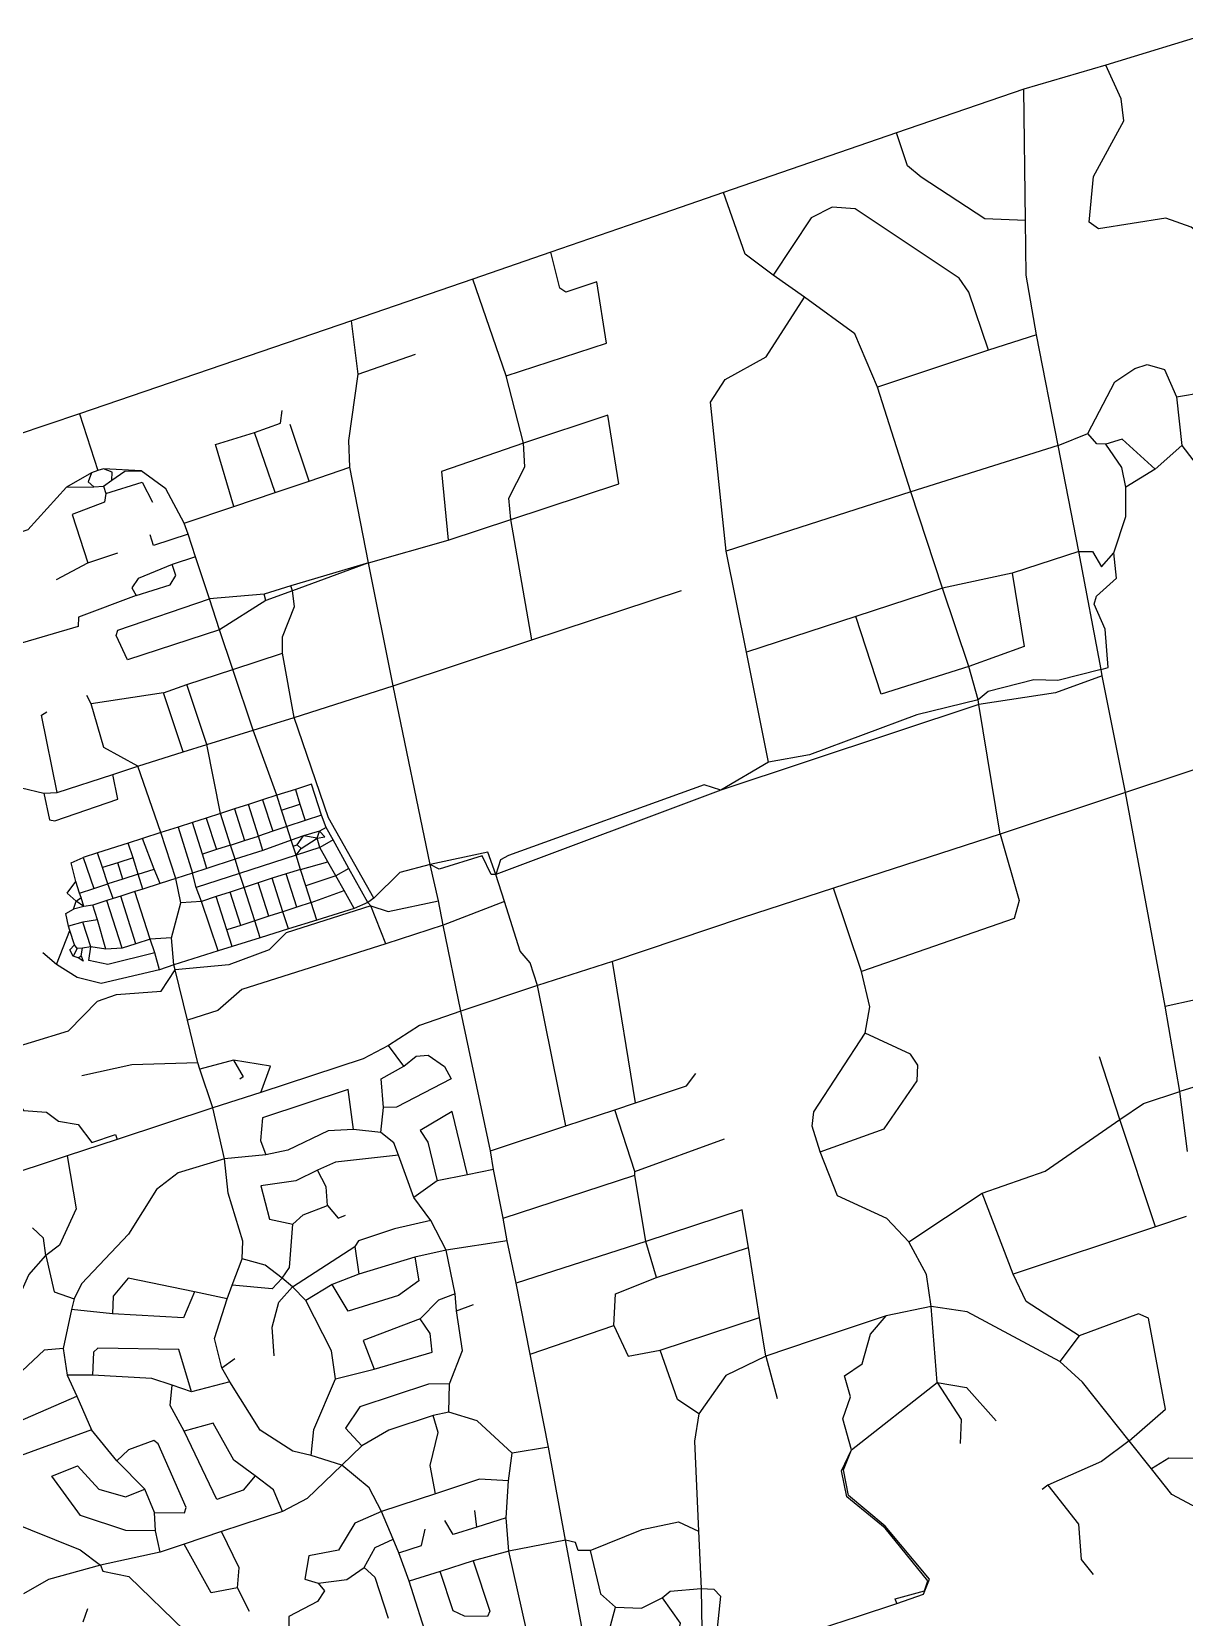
# Model space of a CAD drawing. Header units: metres. Extents: x 609554 to 651406, y 4826501 to 4857446.
# Drawn here: x 620217 to 623561, y 4844950 to 4849549 of the extents above; entities that cross this region are included whole.
import ezdxf

# ---------------------------------------------------------------- set-up
doc = ezdxf.new("R2010")
doc.units = ezdxf.units.M

msp = doc.modelspace()

# ---------------------------------------------------------------- linework, layer by layer
at = {"layer": 'ROADS'}
for points in [[(623649.1, 4849549.4), (623333.1, 4849452.8)], [(623333.1, 4849452.8), (623095.2, 4849382.9)], [(624052.3, 4848608.9), (624035, 4848654.4), (624010.6, 4848671.8), (623767.4, 4848740.3), (623717.4, 4848874.1), (623580.8, 4848982.2), (623506.6, 4849008.9), (623311.3, 4848977.8), (623284.4, 4848997.1), (623296.9, 4849129.1), (623384.7, 4849290.9), (623377.3, 4849354.7), (623333.1, 4849452.8)], [(623095.2, 4849382.9), (622725.6, 4849255.7)], [(623099.5, 4849002.2), (623095.2, 4849382.9)], [(622725.6, 4849255.7), (622223.8, 4849082.6)], [(623099.5, 4849002.2), (622981.5, 4849007.1), (622797.5, 4849127.5), (622757.5, 4849160.4), (622725.6, 4849255.7)], [(622223.8, 4849082.6), (621947.8, 4848987)], [(622367.5, 4848842.9), (622286.6, 4848904.6), (622223.8, 4849082.6)], [(622992.7, 4848625.7), (622935.8, 4848793.8), (622907.4, 4848834.9), (622606.1, 4849035.5), (622539.5, 4849040.2), (622478.1, 4849009.8), (622367.5, 4848842.9)], [(621947.8, 4848987), (621723.1, 4848910.2)], [(623132.2, 4848669.9), (623101.5, 4848843), (623099.5, 4849002.2)], [(621723.1, 4848910.2), (621496.5, 4848831.9)], [(621593.2, 4848551.6), (621884.1, 4848646.2), (621856.3, 4848824.1), (621766.1, 4848794.4), (621749.4, 4848805.3), (621723.1, 4848910.2)], [(621496.5, 4848831.9), (621144.8, 4848711)], [(621593.2, 4848551.6), (621496.5, 4848831.9)], [(622458.4, 4848779.2), (622367.5, 4848842.9)], [(622231.8, 4848042.8), (622186.3, 4848474.8), (622228.9, 4848540.3), (622347.4, 4848606.5), (622458.4, 4848779.2)], [(622670.5, 4848518.8), (622604.9, 4848673.4), (622458.4, 4848779.2)], [(621144.8, 4848711), (620356.2, 4848441)], [(621164.1, 4848556.4), (621144.8, 4848711)], [(623132.2, 4848669.9), (622992.7, 4848625.7)], [(623194.4, 4848348.8), (623132.2, 4848669.9)], [(621164.1, 4848556.4), (621330.3, 4848614.1)], [(622992.7, 4848625.7), (622670.5, 4848518.8)], [(621140.4, 4848286.1), (621136.9, 4848363.4), (621164.1, 4848556.4)], [(621643.5, 4848355.9), (621593.2, 4848551.6)], [(623280.3, 4848383.8), (623358.7, 4848534.3), (623416.7, 4848572.5), (623452.5, 4848583.7), (623502.8, 4848569.9), (623538, 4848490.6)], [(622767.7, 4848214.7), (622670.5, 4848518.8)], [(623538, 4848490.6), (623618, 4848504.3), (623652.7, 4848534.1), (623689.7, 4848540.6)], [(620863.8, 4848387), (620938.8, 4848413.6), (620944.1, 4848450.5)], [(623538, 4848490.6), (623553.7, 4848349)], [(620356.2, 4848441), (619987.8, 4848317.5)], [(620356.2, 4848441), (620408.6, 4848276.9)], [(621022.2, 4848246), (620966.6, 4848409.7)], [(621607.1, 4848134.2), (621920, 4848238), (621888.4, 4848437), (621643.5, 4848355.9)], [(620803.5, 4848171.9), (620750.5, 4848352.4), (620863.8, 4848387)], [(620923.8, 4848212.7), (620863.8, 4848387)], [(623194.4, 4848348.8), (623280.3, 4848383.8)], [(623333.2, 4848353.5), (623307.1, 4848354.2), (623280.3, 4848383.8)], [(623475.6, 4848280.6), (623380.7, 4848367.5), (623333.2, 4848353.5)], [(621643.5, 4848355.9), (621405.4, 4848273.5), (621425.4, 4848074.6)], [(621607.1, 4848134.2), (621601.2, 4848196.7), (621647.6, 4848287), (621643.5, 4848355.9)], [(623194.4, 4848348.8), (622767.7, 4848214.7)], [(623254.3, 4848042.2), (623194.4, 4848348.8)], [(623391.2, 4848228.5), (623379.4, 4848285.4), (623333.2, 4848353.5)], [(623553.7, 4848349), (623475.6, 4848280.6)], [(623553.7, 4848349), (623627.1, 4848253.2), (623668.9, 4848226.1)], [(620390.1, 4848270), (620317.8, 4848228)], [(620390.1, 4848270), (620380.9, 4848244.3), (620396.9, 4848229.8)], [(620408.6, 4848276.9), (620390.1, 4848270)], [(620425.7, 4848281.6), (620408.6, 4848276.9)], [(620534.2, 4848275.3), (620425.7, 4848281.6)], [(620449.9, 4848248.8), (620450.1, 4848271.7), (620425.7, 4848281.6)], [(620449.9, 4848248.8), (620487.7, 4848274.4), (620534.2, 4848275.3)], [(620659.5, 4848123.9), (620606.3, 4848223.4), (620534.2, 4848275.3)], [(621022.2, 4848246), (621140.4, 4848286.1)], [(621193.8, 4848008.7), (621140.4, 4848286.1)], [(623475.6, 4848280.6), (623391.2, 4848228.5)], [(620317.8, 4848228), (620206.3, 4848104.6), (619993.5, 4848033.2)], [(620317.8, 4848228), (620396.9, 4848229.8)], [(620396.9, 4848229.8), (620425, 4848231.6)], [(620425, 4848231.6), (620449.9, 4848248.8)], [(620425, 4848231.6), (620432.6, 4848209.7)], [(620432.6, 4848209.7), (620537.2, 4848243.2), (620567.2, 4848184.8)], [(620923.8, 4848212.7), (621022.2, 4848246)], [(623356.2, 4848038.3), (623390.6, 4848143.1), (623391.2, 4848228.5)], [(620432.6, 4848209.7), (620427.8, 4848184.6), (620334.1, 4848148.6), (620379.7, 4848009.2)], [(620803.5, 4848171.9), (620923.8, 4848212.7)], [(622767.7, 4848214.7), (622231.8, 4848042.8)], [(622858.7, 4847935.4), (622767.7, 4848214.7)], [(620659.5, 4848123.9), (620803.5, 4848171.9)], [(621425.4, 4848074.6), (621607.1, 4848134.2)], [(621668, 4847785.7), (621607.1, 4848134.2)], [(620670.9, 4848091.7), (620570.4, 4848059.4), (620560.7, 4848089.8)], [(620670.9, 4848091.7), (620659.5, 4848123.9)], [(620692.6, 4848026.2), (620670.9, 4848091.7)], [(620379.7, 4848009.2), (620466.6, 4848038.2)], [(621193.8, 4848008.7), (621425.4, 4848074.6)], [(622290.4, 4847749.8), (622231.8, 4848042.8)], [(623254.3, 4848042.2), (623061.7, 4847978.9)], [(623319.2, 4847699.3), (623254.3, 4848042.2)], [(623254.3, 4848042.2), (623294, 4848041.5), (623320.8, 4847997), (623356.2, 4848038.3)], [(623319.2, 4847699.3), (623339.3, 4847705.7), (623331.2, 4847816), (623299.1, 4847888.9), (623305.4, 4847912.4), (623364.1, 4847964.5), (623356.2, 4848038.3)], [(620289.1, 4847960.9), (620379.7, 4848009.2)], [(620624.3, 4848004.3), (620525.7, 4847963.4), (620507.6, 4847936.5), (620519.8, 4847914.3)], [(620519.8, 4847914.3), (620618.7, 4847945.5), (620635.2, 4847972.5), (620624.3, 4848004.3)], [(620692.6, 4848026.2), (620624.3, 4848004.3)], [(620732.8, 4847904.5), (620692.6, 4848026.2)], [(621193.8, 4848008.7), (620968.7, 4847942.6)], [(621193.8, 4848008.7), (620973.4, 4847927.9)], [(621265.4, 4847652), (621193.8, 4848008.7)], [(623061.7, 4847978.9), (622858.7, 4847935.4)], [(623061.7, 4847978.9), (623095.8, 4847766.3), (622935.6, 4847708)], [(620519.8, 4847914.3), (620352.8, 4847851.5), (620352, 4847823.8), (619978.2, 4847715.2)], [(620762.3, 4847815), (620494.8, 4847727.7), (620461.7, 4847798), (620467.1, 4847813.5), (620732.8, 4847904.5)], [(620891.4, 4847918.1), (620732.8, 4847904.5)], [(620762.3, 4847815), (620732.8, 4847904.5)], [(620896.7, 4847900), (620762.3, 4847815)], [(620968.7, 4847942.6), (620891.4, 4847918.1)], [(620896.7, 4847900), (620891.4, 4847918.1)], [(620973.4, 4847927.9), (620896.7, 4847900)], [(620944.4, 4847747), (620944.5, 4847794.5), (620979.6, 4847882.2), (620973.4, 4847927.9)], [(620973.4, 4847927.9), (620968.7, 4847942.6)], [(621668, 4847785.7), (622102.2, 4847928.6)], [(622858.7, 4847935.4), (622608.2, 4847853.3)], [(622935.6, 4847708), (622858.7, 4847935.4)], [(622608.2, 4847853.3), (622290.4, 4847749.8)], [(622935.6, 4847708), (622681.5, 4847627.9), (622608.2, 4847853.3)], [(620801, 4847699.7), (620762.3, 4847815)], [(621265.4, 4847652), (621668, 4847785.7)], [(620801, 4847699.7), (620944.4, 4847747)], [(620978.8, 4847560.5), (620944.4, 4847747)], [(622354.5, 4847430.6), (622290.4, 4847749.8)], [(620667, 4847656), (620801, 4847699.7)], [(620860, 4847523.7), (620801, 4847699.7)], [(622962.6, 4847611.6), (622935.6, 4847708)], [(623319.2, 4847699.3), (623193.9, 4847667.4), (623123.7, 4847669.8), (622991.4, 4847636.1), (622962.6, 4847611.6)], [(623322.7, 4847681.4), (623186.6, 4847632), (622964.4, 4847598.4)], [(623322.7, 4847681.4), (623319.2, 4847699.3)], [(623389.5, 4847342.3), (623322.7, 4847681.4)], [(620389.3, 4847599.8), (620376.8, 4847624)], [(620599.1, 4847631.9), (620389.3, 4847599.8)], [(620599.1, 4847631.9), (620667, 4847656)], [(620656.6, 4847461), (620599.1, 4847631.9)], [(620725.6, 4847481.8), (620667, 4847656)], [(620978.8, 4847560.5), (621265.4, 4847652)], [(621373.1, 4847134.3), (621265.4, 4847652)], [(620290.7, 4847343), (620245.7, 4847566.6), (620261.4, 4847576.7)], [(620524.7, 4847418.7), (620426, 4847473.6), (620389.3, 4847599.8)], [(622964.4, 4847598.4), (622215.7, 4847349.8)], [(622962.6, 4847611.6), (622784.2, 4847568), (622473.6, 4847452), (622354.5, 4847430.6)], [(622964.4, 4847598.4), (622962.6, 4847611.6)], [(623026.8, 4847222.3), (622964.4, 4847598.4)], [(620860, 4847523.7), (620978.8, 4847560.5)], [(621209.9, 4847036.7), (621078.4, 4847269.2), (620978.8, 4847560.5)], [(620725.6, 4847481.8), (620860, 4847523.7)], [(620928.5, 4847334.6), (620860, 4847523.7)], [(623874.6, 4847503.5), (623389.5, 4847342.3)], [(620524.7, 4847418.7), (620656.6, 4847461)], [(620656.6, 4847461), (620725.6, 4847481.8)], [(620764.5, 4847281.8), (620725.6, 4847481.8)], [(620131.8, 4847395.6), (620187.3, 4847356.6), (620252.5, 4847340.6)], [(620252.5, 4847340.6), (620269.2, 4847263.8), (620283.9, 4847260.6), (620467.2, 4847323.3), (620452.2, 4847394.9)], [(620290.7, 4847343), (620452.2, 4847394.9)], [(620452.2, 4847394.9), (620524.7, 4847418.7)], [(620591.9, 4847226.3), (620524.7, 4847418.7)], [(622354.5, 4847430.6), (622215.7, 4847349.8)], [(620981.9, 4847351.8), (620928.5, 4847334.6)], [(621058.1, 4847276.7), (621028.8, 4847366.9), (620981.9, 4847351.8)], [(620981.9, 4847351.8), (620995.3, 4847308.8)], [(622215.7, 4847349.8), (622167.4, 4847365.2), (621600, 4847159.7), (621577.4, 4847147.6), (621563.9, 4847105.2)], [(622215.7, 4847349.8), (621563.9, 4847105.2)], [(620252.5, 4847340.6), (620290.7, 4847343)], [(620846, 4847308), (620805.4, 4847295)], [(620886.2, 4847321), (620846, 4847308)], [(620874.6, 4847216.4), (620846, 4847308)], [(620928.5, 4847334.6), (620886.2, 4847321)], [(620886.2, 4847321), (620916.1, 4847230.2)], [(620942.2, 4847291.5), (620928.5, 4847334.6)], [(620942.2, 4847291.5), (620995.3, 4847308.8)], [(620995.3, 4847308.8), (621010.3, 4847261.1)], [(623389.5, 4847342.3), (623026.8, 4847222.3)], [(623504.6, 4846723), (623389.5, 4847342.3)], [(620683.5, 4847255.7), (620641.5, 4847242.2)], [(620723.3, 4847268.5), (620683.5, 4847255.7)], [(620712.2, 4847164.1), (620683.5, 4847255.7)], [(620764.5, 4847281.8), (620723.3, 4847268.5)], [(620723.3, 4847268.5), (620753.3, 4847177.3)], [(620805.4, 4847295), (620764.5, 4847281.8)], [(620794.1, 4847190.4), (620764.5, 4847281.8)], [(620805.4, 4847295), (620834.5, 4847203.5)], [(620957.3, 4847243.9), (620942.2, 4847291.5)], [(621010.3, 4847261.1), (620957.3, 4847243.9)], [(621058.1, 4847276.7), (621010.3, 4847261.1)], [(621071.7, 4847241.3), (621058.1, 4847276.7)], [(620538.7, 4847209.4), (620497.2, 4847196.1)], [(620591.9, 4847226.3), (620538.7, 4847209.4)], [(620572, 4847120.7), (620538.7, 4847209.4)], [(620641.5, 4847242.2), (620591.9, 4847226.3)], [(620634.9, 4847093.6), (620591.9, 4847226.3)], [(620641.5, 4847242.2), (620683.6, 4847109.2)], [(620834.5, 4847203.5), (620874.6, 4847216.4)], [(620916.1, 4847230.2), (620874.6, 4847216.4)], [(620887.2, 4847174.7), (620874.6, 4847216.4)], [(620957.3, 4847243.9), (620916.1, 4847230.2)], [(620969.5, 4847204.7), (620957.3, 4847243.9)], [(621005.5, 4847216.8), (620969.5, 4847204.7)], [(620986.7, 4847190.8), (621005.5, 4847216.8)], [(620998.3, 4847180.1), (621045, 4847210.5)], [(621051.6, 4847230.2), (621005.5, 4847216.8)], [(621045, 4847210.5), (621005.5, 4847216.8)], [(621045, 4847210.5), (621051.6, 4847230.2)], [(621045, 4847210.5), (621067.3, 4847213.7), (621051.6, 4847230.2)], [(621052.6, 4847183), (621045, 4847210.5)], [(621071.7, 4847241.3), (621051.6, 4847230.2)], [(621091.6, 4847205), (621071.7, 4847241.3)], [(623026.8, 4847222.3), (622542.6, 4847065.1)], [(623026.8, 4847222.3), (623081.1, 4847029.3), (623066.9, 4846977.5), (622623.8, 4846823.7)], [(620407.6, 4847167.7), (620366.5, 4847154.6)], [(620497.2, 4847196.1), (620407.6, 4847167.7)], [(620422.1, 4847125.2), (620407.6, 4847167.7)], [(620511, 4847153.1), (620497.2, 4847196.1)], [(620753.3, 4847177.3), (620712.2, 4847164.1)], [(620725.2, 4847122.6), (620712.2, 4847164.1)], [(620794.1, 4847190.4), (620753.3, 4847177.3)], [(620794.1, 4847190.4), (620834.5, 4847203.5)], [(620807, 4847148.9), (620794.1, 4847190.4)], [(620887.2, 4847174.7), (620807, 4847148.9)], [(620969.5, 4847204.7), (620887.2, 4847174.7)], [(620975.1, 4847187.4), (620969.5, 4847204.7)], [(620975.1, 4847187.4), (620986.7, 4847190.8)], [(620984, 4847160.5), (620975.1, 4847187.4)], [(621052.6, 4847183), (620984, 4847160.5)], [(620984, 4847160.5), (620998.3, 4847180.1)], [(620986.7, 4847190.8), (620998.3, 4847180.1)], [(621091.6, 4847205), (621052.6, 4847183)], [(621076.2, 4847141.5), (621052.6, 4847183)], [(621137.4, 4847122.1), (621091.6, 4847205)], [(621563.9, 4847105.2), (621539.8, 4847169.4), (621373.1, 4847134.3)], [(620345.5, 4847084.6), (620331.7, 4847139), (620366.5, 4847154.6)], [(620366.5, 4847154.6), (620396.9, 4847064.2)], [(620466.5, 4847139.1), (620422.1, 4847125.2)], [(620438.4, 4847077.5), (620422.1, 4847125.2)], [(620511, 4847153.1), (620466.5, 4847139.1)], [(620481.8, 4847091.4), (620466.5, 4847139.1)], [(620526.2, 4847105.7), (620511, 4847153.1)], [(620526.2, 4847105.7), (620572, 4847120.7)], [(620589.4, 4847078.9), (620572, 4847120.7)], [(620725.2, 4847122.6), (620683.6, 4847109.2)], [(620807, 4847148.9), (620725.2, 4847122.6)], [(620820.3, 4847107.9), (620807, 4847148.9)], [(620984, 4847160.5), (620820.3, 4847107.9)], [(620996.9, 4847119.6), (620955.7, 4847106.6)], [(620996.9, 4847119.6), (620984, 4847160.5)], [(620996.9, 4847119.6), (621076.2, 4847141.5)], [(621012.3, 4847071.9), (620996.9, 4847119.6)], [(621099.4, 4847100.7), (621076.2, 4847141.5)], [(621137.4, 4847122.1), (621099.4, 4847100.7)], [(621191.8, 4847023.8), (621137.4, 4847122.1)], [(621373.1, 4847134.3), (621285.3, 4847111), (621209.9, 4847036.7)], [(621563.9, 4847105.2), (621550.1, 4847104.5), (621523.5, 4847159.3), (621399.4, 4847119.9), (621373.1, 4847134.3)], [(621397.1, 4847028.1), (621373.1, 4847134.3)], [(620346, 4847027.3), (620320, 4847050.7), (620345.5, 4847084.6)], [(620356.1, 4847050.7), (620345.5, 4847084.6)], [(620396.9, 4847064.2), (620438.4, 4847077.5)], [(620481.8, 4847091.4), (620438.4, 4847077.5)], [(620453, 4847034.8), (620438.4, 4847077.5)], [(620526.2, 4847105.7), (620481.8, 4847091.4)], [(620539.4, 4847062.7), (620526.2, 4847105.7)], [(620589.4, 4847078.9), (620539.4, 4847062.7)], [(620634.9, 4847093.6), (620589.4, 4847078.9)], [(620683.6, 4847109.2), (620634.9, 4847093.6)], [(620649.3, 4847022.7), (620634.9, 4847093.6)], [(620694.2, 4847067.1), (620683.6, 4847109.2)], [(620820.3, 4847107.9), (620694.2, 4847067.1)], [(620833.4, 4847067.1), (620820.3, 4847107.9)], [(620873.9, 4847080.4), (620833.4, 4847067.1)], [(620915.1, 4847093.8), (620873.9, 4847080.4)], [(620905.1, 4846983.8), (620873.9, 4847080.4)], [(620955.7, 4847106.6), (620915.1, 4847093.8)], [(620946, 4846997), (620915.1, 4847093.8)], [(620986.5, 4847010.2), (620955.7, 4847106.6)], [(621099.4, 4847100.7), (621012.3, 4847071.9)], [(621027.7, 4847023.6), (621012.3, 4847071.9)], [(621123.3, 4847058.5), (621099.4, 4847100.7)], [(621589, 4847026.1), (621563.9, 4847105.2)], [(620338.2, 4847004.6), (620346, 4847027.3)], [(620346, 4847027.3), (620360.4, 4847038)], [(620368.8, 4847011.6), (620346, 4847027.3)], [(620356.1, 4847050.7), (620396.9, 4847064.2)], [(620360.4, 4847038), (620356.1, 4847050.7)], [(620368.8, 4847011.6), (620360.4, 4847038)], [(620435, 4847029), (620394.2, 4847015.9)], [(620453, 4847034.8), (620435, 4847029)], [(620479.6, 4846891.1), (620435, 4847029)], [(620475.8, 4847042.2), (620453, 4847034.8)], [(620516.5, 4847055.3), (620475.8, 4847042.2)], [(620519.6, 4846904), (620475.8, 4847042.2)], [(620539.4, 4847062.7), (620516.5, 4847055.3)], [(620560.9, 4846917.4), (620516.5, 4847055.3)], [(620709.5, 4847026.8), (620649.3, 4847022.7)], [(620709.5, 4847026.8), (620694.2, 4847067.1)], [(620752.4, 4847040.7), (620709.5, 4847026.8)], [(620758, 4846883.4), (620709.5, 4847026.8)], [(620792.7, 4847053.9), (620752.4, 4847040.7)], [(620782.9, 4846944.3), (620752.4, 4847040.7)], [(620833.4, 4847067.1), (620792.7, 4847053.9)], [(620823.8, 4846957.4), (620792.7, 4847053.9)], [(620864.4, 4846970.5), (620833.4, 4847067.1)], [(621027.7, 4847023.6), (621123.3, 4847058.5)], [(621152.7, 4847006.7), (621123.3, 4847058.5)], [(621209.9, 4847036.7), (621191.8, 4847023.8)], [(621200.7, 4847013.9), (621250.7, 4846997.9), (621397.1, 4847028.1)], [(621410.6, 4846957.7), (621397.1, 4847028.1)], [(621589, 4847026.1), (621410.6, 4846957.7)], [(621684.1, 4846782.8), (621662.9, 4846848.3), (621633.6, 4846882.2), (621589, 4847026.1)], [(622542.6, 4847065.1), (622278.1, 4846978.8)], [(622623.8, 4846823.7), (622542.6, 4847065.1)], [(620323.7, 4846954.7), (620316.2, 4846991.9), (620338.2, 4847004.6)], [(620368.8, 4847011.6), (620338.2, 4847004.6)], [(620394.2, 4847015.9), (620368.8, 4847011.6)], [(620407.7, 4846973.6), (620394.2, 4847015.9)], [(620622.6, 4846921), (620649.3, 4847022.7)], [(621200.7, 4847013.9), (620955.5, 4846935.4), (620905.9, 4846886.6), (620788.9, 4846842.8), (620633.2, 4846828.1)], [(620905.1, 4846983.8), (620864.4, 4846970.5)], [(620946, 4846997), (620905.1, 4846983.8)], [(620986.5, 4847010.2), (620946, 4846997)], [(620961.9, 4846947.1), (620946, 4846997)], [(621027.7, 4847023.6), (620986.5, 4847010.2)], [(621044, 4846972.7), (621027.7, 4847023.6)], [(621152.7, 4847006.7), (621044, 4846972.7)], [(621191.8, 4847023.8), (621152.7, 4847006.7)], [(621200.7, 4847013.9), (621191.8, 4847023.8)], [(621244.1, 4846903.5), (621200.7, 4847013.9)], [(622278.1, 4846978.8), (621901.6, 4846852.9)], [(620289.3, 4846843.5), (620327.7, 4846942.6)], [(620365.1, 4846966.2), (620323.7, 4846954.7)], [(620327.7, 4846942.6), (620323.7, 4846954.7)], [(620341.6, 4846901.1), (620327.7, 4846942.6)], [(620407.7, 4846973.6), (620365.1, 4846966.2)], [(620388.8, 4846895.2), (620365.1, 4846966.2)], [(620431.7, 4846888.1), (620407.7, 4846973.6)], [(620823.8, 4846957.4), (620782.9, 4846944.3)], [(620798.2, 4846896), (620782.9, 4846944.3)], [(620864.4, 4846970.5), (620823.8, 4846957.4)], [(620880.1, 4846921.6), (620864.4, 4846970.5)], [(620961.9, 4846947.1), (620880.1, 4846921.6)], [(621044, 4846972.7), (620961.9, 4846947.1)], [(621410.6, 4846957.7), (621244.1, 4846903.5)], [(621462, 4846708.6), (621410.6, 4846957.7)], [(620337.6, 4846868), (620328, 4846886.8), (620341.6, 4846901.1)], [(620349, 4846890.2), (620337.6, 4846868)], [(620349, 4846890.2), (620341.6, 4846901.1)], [(620364.8, 4846890.8), (620349, 4846890.2)], [(620360.4, 4846869.2), (620364.8, 4846890.8)], [(620388.8, 4846895.2), (620364.8, 4846890.8)], [(620574.1, 4846877.2), (620438.2, 4846844.1), (620382.5, 4846855), (620388.8, 4846895.2)], [(620431.7, 4846888.1), (620388.8, 4846895.2)], [(620479.6, 4846891.1), (620431.7, 4846888.1)], [(620519.6, 4846904), (620479.6, 4846891.1)], [(620560.9, 4846917.4), (620519.6, 4846904)], [(620622.6, 4846921), (620560.9, 4846917.4)], [(620574.1, 4846877.2), (620560.9, 4846917.4)], [(620629, 4846843.1), (620622.6, 4846921)], [(621244.1, 4846903.5), (620826.3, 4846771), (620757.3, 4846710), (620669.3, 4846682.4)], [(620798.2, 4846896), (620758, 4846883.4)], [(620880.1, 4846921.6), (620798.2, 4846896)], [(620289.3, 4846843.5), (620249.4, 4846877.4)], [(620587.7, 4846828.6), (620418.7, 4846788.9), (620348.9, 4846806.1), (620289.3, 4846843.5)], [(620351.8, 4846863.3), (620337.6, 4846868)], [(620360.4, 4846869.2), (620366.5, 4846853.2), (620351.8, 4846863.3)], [(620351.8, 4846863.3), (620360.4, 4846869.2)], [(620587.7, 4846828.6), (620574.1, 4846877.2)], [(620629, 4846843.1), (620587.7, 4846828.6)], [(620758, 4846883.4), (620629, 4846843.1)], [(620633.2, 4846828.1), (620629, 4846843.1)], [(621901.6, 4846852.9), (621684.1, 4846782.8)], [(621968.8, 4846442.3), (621901.6, 4846852.9)], [(620089.7, 4846512.9), (620108.7, 4846585.4), (620324.1, 4846651.5), (620408.2, 4846737.3), (620463.5, 4846756.4), (620592.9, 4846766), (620633.2, 4846828.1)], [(620669.3, 4846682.4), (620633.2, 4846828.1)], [(622634.7, 4846644.3), (622648.1, 4846721), (622623.8, 4846823.7)], [(621684.1, 4846782.8), (621462, 4846708.6)], [(621766.5, 4846375.5), (621684.1, 4846782.8)], [(621462, 4846708.6), (621342.3, 4846666.8), (621252, 4846608.6)], [(621547.5, 4846303), (621462, 4846708.6)], [(623504.6, 4846723), (623593.5, 4846742)], [(623547.9, 4846475.6), (623504.6, 4846723)], [(620699.1, 4846558.6), (620669.3, 4846682.4)], [(622504.7, 4846300), (622481, 4846374.7), (622486, 4846416.3), (622634.7, 4846644.3)], [(622504.7, 4846300), (622690.2, 4846366.9), (622785.8, 4846506), (622787.3, 4846552.3), (622766.5, 4846583.6), (622634.7, 4846644.3)], [(620802, 4846566.6), (620705.1, 4846540.6)], [(620802, 4846566.6), (620830.5, 4846518.3), (620820.7, 4846511.3)], [(620882, 4846473), (620909.8, 4846548.6), (620802, 4846566.6)], [(621252, 4846608.6), (621179, 4846570.3), (620882, 4846473)], [(621296.1, 4846549), (621332.8, 4846577.6), (621367.6, 4846580.4), (621414.9, 4846548.3), (621434.2, 4846511.8), (621275, 4846430.2), (621237.4, 4846428.8)], [(621296.1, 4846549), (621252, 4846608.6)], [(623373.6, 4846394.5), (623314.3, 4846575.7)], [(620699.1, 4846558.6), (620507.1, 4846552.7), (620363, 4846521.3)], [(620705.1, 4846540.6), (620699.1, 4846558.6)], [(620743, 4846428.5), (620705.1, 4846540.6)], [(621237.4, 4846428.8), (621230.4, 4846512.6), (621296.1, 4846549)], [(621968.8, 4846442.3), (622116.3, 4846491.5), (622143.8, 4846527.4)], [(620089.7, 4846512.9), (620145.6, 4846493.8), (620193.3, 4846420.1), (620259.8, 4846415.5), (620294.4, 4846389.2), (620351.5, 4846380.1), (620391.3, 4846328), (620459.8, 4846350.8), (620464.8, 4846336.5)], [(620882, 4846473), (620743, 4846428.5)], [(621150.3, 4846365.5), (621134.9, 4846481.1), (620886.4, 4846399.1), (620880.7, 4846333.1), (620896.2, 4846291.6)], [(623373.6, 4846394.5), (623442.2, 4846440.3), (623547.9, 4846475.6)], [(623663.6, 4846511.4), (623547.9, 4846475.6)], [(623569.6, 4846301), (623547.9, 4846475.6)], [(620743, 4846428.5), (620464.8, 4846336.5)], [(620776.5, 4846280.4), (620743, 4846428.5)], [(621229.7, 4846356.1), (621237.4, 4846428.8)], [(621908.8, 4846421.8), (621968.8, 4846442.3)], [(621481, 4846233.9), (621436.6, 4846417.6), (621343.7, 4846361.9), (621366.4, 4846328.1), (621393.5, 4846216.8)], [(621766.5, 4846375.5), (621908.8, 4846421.8)], [(621966.2, 4846243.3), (621908.8, 4846421.8)], [(622973.9, 4846180.7), (623157.3, 4846244), (623373.6, 4846394.5)], [(623476.6, 4846083.1), (623373.6, 4846394.5)], [(620464.8, 4846336.5), (620320.1, 4846288.7)], [(621150.3, 4846365.5), (621077.3, 4846360.9), (620960.4, 4846305.3), (620896.2, 4846291.6)], [(621229.7, 4846356.1), (621150.3, 4846365.5)], [(621281.1, 4846291), (621268, 4846326.9), (621229.7, 4846356.1)], [(621547.5, 4846303), (621766.5, 4846375.5)], [(621966.2, 4846243.3), (622227.2, 4846337.9)], [(620896.2, 4846291.6), (620776.5, 4846280.4)], [(621281.1, 4846291), (621097.9, 4846270.8), (621046.4, 4846247.4)], [(621325.7, 4846167.8), (621281.1, 4846291)], [(621556.6, 4846249.4), (621547.5, 4846303)], [(622761.7, 4846039.1), (622697.7, 4846107.1), (622555, 4846173), (622504.7, 4846300)], [(620320.1, 4846288.7), (620111.8, 4846220)], [(620320.1, 4846288.7), (620346.1, 4846135.2), (620297.7, 4846029.9), (620258.1, 4846000.2)], [(620776.5, 4846280.4), (620641.6, 4846239.2), (620578.8, 4846191.1), (620497.9, 4846061.6), (620361.9, 4845917.6), (620340.6, 4845874)], [(620827.4, 4845990.1), (620829.6, 4846041.1), (620787, 4846180.9), (620776.5, 4846280.4)], [(621046.4, 4846247.4), (620983.7, 4846216.5), (620881.8, 4846201.9), (620907, 4846104.7), (620974.6, 4846090.7)], [(621075.4, 4846144.7), (621071.7, 4846198.6), (621046.4, 4846247.4)], [(621556.6, 4846249.4), (621481, 4846233.9)], [(621584.9, 4846108.2), (621556.6, 4846249.4)], [(621966.6, 4846232.7), (621966.2, 4846243.3)], [(621393.5, 4846216.8), (621325.7, 4846167.8)], [(621481, 4846233.9), (621393.5, 4846216.8)], [(621584.9, 4846108.2), (621966.6, 4846232.7)], [(621998.5, 4846040.1), (621966.6, 4846232.7)], [(621375.2, 4846100.9), (621325.7, 4846167.8)], [(622761.7, 4846039.1), (622973.9, 4846180.7)], [(623063.8, 4845946), (622973.9, 4846180.7)], [(620974.6, 4846090.7), (621004.2, 4846118.2), (621075.4, 4846144.7)], [(621075.4, 4846144.7), (621105.9, 4846108.1), (621126.9, 4846116.6)], [(621596.3, 4846042.4), (621584.9, 4846108.2)], [(622296.1, 4846023.1), (622277.6, 4846132.4), (621998.5, 4846040.1)], [(623566.1, 4846112.9), (623476.6, 4846083.1)], [(620258.1, 4846000.2), (620251.4, 4846049.8), (620219.8, 4846079.9)], [(620943.7, 4845933.7), (620965.2, 4845964.6), (620974.6, 4846090.7)], [(621375.2, 4846100.9), (621269.6, 4846077.5), (621165.5, 4846042), (621154.9, 4846026.3)], [(621419.8, 4846014.9), (621375.2, 4846100.9)], [(623476.6, 4846083.1), (623063.8, 4845946)], [(620973.9, 4845908.7), (621154.9, 4846026.3)], [(621154.9, 4846026.3), (621166, 4845946)], [(621419.8, 4846014.9), (621328.1, 4845994.5)], [(621596.3, 4846042.4), (621419.8, 4846014.9)], [(621445.3, 4845888.8), (621419.8, 4846014.9)], [(621622.9, 4845919.5), (621596.3, 4846042.4)], [(621998.5, 4846040.1), (621622.9, 4845919.5)], [(622029.6, 4845935.8), (621998.5, 4846040.1)], [(622029.6, 4845935.8), (622296.1, 4846023.1)], [(622328.3, 4845820.3), (622296.1, 4846023.1)], [(622826.7, 4845851.7), (622812.5, 4845945), (622761.7, 4846039.1)], [(620165.7, 4845845.8), (620208.5, 4845944.1), (620258.1, 4846000.2)], [(620258.1, 4846000.2), (620282.3, 4845894.8), (620340.6, 4845874)], [(620798.9, 4845914.1), (620827.4, 4845990.1)], [(620943.7, 4845933.7), (620894.8, 4845972.1), (620827.4, 4845990.1)], [(621328.1, 4845994.5), (621340.2, 4845926.7), (621280.8, 4845883.5), (621135, 4845838.6), (621088.9, 4845915.6)], [(621328.1, 4845994.5), (621166, 4845946)], [(620689.1, 4845894.6), (620496.8, 4845934.3), (620453.1, 4845882), (620451.8, 4845830.3)], [(620943.7, 4845933.7), (620914.6, 4845903.5), (620798.9, 4845914.1)], [(620973.9, 4845908.7), (620943.7, 4845933.7)], [(621166, 4845946), (621088.9, 4845915.6)], [(621905.8, 4845797.1), (621910.4, 4845888.3), (622029.6, 4845935.8)], [(623255.5, 4845766.5), (623102.2, 4845866.6), (623063.8, 4845946)], [(620689.1, 4845894.6), (620657.1, 4845818.6), (620451.8, 4845830.3)], [(620783.7, 4845874.3), (620689.1, 4845894.6)], [(620783.7, 4845874.3), (620798.9, 4845914.1)], [(620920.8, 4845708.4), (620914.3, 4845792.3), (620934.2, 4845864.1), (620973.9, 4845908.7)], [(621012.3, 4845869.3), (620973.9, 4845908.7)], [(621088.9, 4845915.6), (621012.3, 4845869.3)], [(621445.3, 4845888.8), (621397.6, 4845870.2), (621343.9, 4845816.1)], [(621448.9, 4845838.9), (621445.3, 4845888.8)], [(621663.5, 4845714), (621622.9, 4845919.5)], [(620333, 4845843.2), (620308.2, 4845729.7)], [(620340.6, 4845874), (620333, 4845843.2)], [(620451.8, 4845830.3), (620333, 4845843.2)], [(620769.1, 4845673.5), (620747.1, 4845759.2), (620783.7, 4845874.3)], [(621098.8, 4845641.9), (621087, 4845722.9), (621012.3, 4845869.3)], [(621429.3, 4845627.4), (621467, 4845724), (621448.9, 4845838.9)], [(621448.9, 4845838.9), (621498.4, 4845857.6)], [(622826.7, 4845851.7), (622696.1, 4845824.5)], [(623199.9, 4845691.9), (622931.1, 4845836.7), (622826.7, 4845851.7)], [(622843.6, 4845631), (622826.7, 4845851.7)], [(623400.8, 4845461.8), (623506, 4845553.6), (623456.6, 4845817.9), (623428, 4845830.6), (623255.5, 4845766.5)], [(621343.9, 4845816.1), (621178.5, 4845753.3), (621210.5, 4845670)], [(621210.5, 4845670), (621378.5, 4845719.1), (621373, 4845773.9), (621343.9, 4845816.1)], [(621663.5, 4845714), (621905.8, 4845797.1)], [(621905.8, 4845797.1), (621947.4, 4845708), (622039.8, 4845725.5)], [(622039.8, 4845725.5), (622328.3, 4845820.3)], [(622346.9, 4845708.1), (622328.3, 4845820.3)], [(622696.1, 4845824.5), (622480.6, 4845753.2)], [(622594.8, 4845436.1), (622569.8, 4845525.8), (622592.1, 4845589.6), (622574.4, 4845650.6), (622626, 4845685.6), (622650.5, 4845771.7), (622696.1, 4845824.5)], [(622480.6, 4845753.2), (622346.9, 4845708.1)], [(623255.5, 4845766.5), (623199.9, 4845691.9)], [(620308.2, 4845729.7), (620253.4, 4845724.9), (620157.4, 4845635.5)], [(620308.2, 4845729.7), (620319.6, 4845653)], [(620680.5, 4845604.4), (620643.7, 4845727.2), (620409.3, 4845731.1), (620396.1, 4845718.9), (620393, 4845652.7)], [(620769.1, 4845673.5), (620805.9, 4845701.3)], [(621715.9, 4845443.7), (621663.5, 4845714)], [(622152.6, 4845540.6), (622090.6, 4845582), (622039.8, 4845725.5)], [(622346.9, 4845708.1), (622230.5, 4845651.8), (622152.6, 4845540.6)], [(622346.9, 4845708.1), (622379.2, 4845584.9)], [(623400.8, 4845461.8), (623265.6, 4845632), (623199.9, 4845691.9)], [(620319.6, 4845653), (620347.6, 4845591.4)], [(620393, 4845652.7), (620319.6, 4845653)], [(620624.3, 4845624.1), (620565.6, 4845643.4), (620393, 4845652.7)], [(620791.7, 4845633), (620769.1, 4845673.5)], [(621098.8, 4845641.9), (621210.5, 4845670)], [(619969.8, 4845615.1), (619937.2, 4845462.8), (619961.3, 4845332.4), (619994.5, 4845292.2), (620358.1, 4845145.7), (620416.5, 4845101.2)], [(620659.2, 4845490.5), (620618.7, 4845564.3), (620624.3, 4845624.1)], [(620680.5, 4845604.4), (620624.3, 4845624.1)], [(620791.7, 4845633), (620680.5, 4845604.4)], [(621027.8, 4845419.8), (620974.4, 4845432.7), (620879.8, 4845493.5), (620791.7, 4845633)], [(621027.8, 4845419.8), (621035.5, 4845495.1), (621098.8, 4845641.9)], [(621429.3, 4845627.4), (621368.3, 4845626.4), (621169, 4845560.4), (621127.4, 4845498.9), (621174.4, 4845447.9)], [(621427, 4845545.2), (621429.3, 4845627.4)], [(622594.8, 4845436.1), (622843.6, 4845631)], [(622843.6, 4845631), (622928.3, 4845617.2), (623014.6, 4845520.6)], [(622843.6, 4845631), (622913.3, 4845523.7), (622910.6, 4845454.6)], [(620390.5, 4845494.3), (620133.6, 4845400.3), (620102.4, 4845409.2), (620132.5, 4845498.2), (620347.6, 4845591.4)], [(620347.6, 4845591.4), (620390.5, 4845494.3)], [(620865.1, 4845360.7), (620803.7, 4845406.3), (620743.4, 4845513.7), (620659.2, 4845490.5)], [(621381.8, 4845535.7), (621252.7, 4845493), (621174.4, 4845447.9)], [(621388.1, 4845308.9), (621373.2, 4845390.4), (621396.1, 4845486.4), (621381.8, 4845535.7)], [(621427, 4845545.2), (621381.8, 4845535.7)], [(621610.4, 4845426.1), (621509.1, 4845520.4), (621427, 4845545.2)], [(622152.6, 4845540.6), (622139.9, 4845461.3), (622151.4, 4845200)], [(620464.5, 4845404.2), (620390.5, 4845494.3)], [(620573.3, 4845254.3), (620660.2, 4845253.3), (620665.3, 4845268.8), (620583.5, 4845453.6), (620571.1, 4845462.8), (620497.6, 4845436.1), (620464.5, 4845404.2)], [(620865.1, 4845360.7), (620830.3, 4845319.5), (620754.4, 4845292.5), (620659.2, 4845490.5)], [(623400.8, 4845461.8), (623320.1, 4845402.2), (623165.1, 4845333.6)], [(623465.3, 4845381.3), (623400.8, 4845461.8)], [(621116.6, 4845392), (621027.8, 4845419.8)], [(621174.4, 4845447.9), (621116.6, 4845392)], [(621599.8, 4845346.1), (621610.4, 4845426.1)], [(621715.9, 4845443.7), (621610.4, 4845426.1)], [(621765.4, 4845174.3), (621715.9, 4845443.7)], [(622726.6, 4844990.4), (622722.1, 4845003.5), (622807.3, 4845027.3), (622816.3, 4845056.5), (622692.5, 4845208.7), (622581.6, 4845299.7), (622566.3, 4845375.6), (622594.8, 4845436.1)], [(622726.6, 4844990.4), (622803.9, 4845017.6), (622821.3, 4845061.3), (622693.3, 4845215.1), (622586.5, 4845303.9), (622572.2, 4845377.6), (622594.8, 4845436.1)], [(623682.1, 4845448.5), (623610.4, 4845410.8), (623515.4, 4845412.1), (623465.3, 4845381.3)], [(620576.5, 4845200.7), (620489.7, 4845202.1), (620358.8, 4845245.8), (620275.8, 4845359.9), (620350, 4845389.9), (620411.7, 4845322.1), (620489.4, 4845300.1), (620545.6, 4845322.2)], [(620545.6, 4845322.2), (620464.5, 4845404.2)], [(621116.6, 4845392), (621015.9, 4845295.2), (620944.2, 4845257.7)], [(621232.2, 4845257.3), (621196.3, 4845325.7), (621116.6, 4845392)], [(623712.6, 4845281.7), (623639.9, 4845265.2), (623584.4, 4845274.7), (623524.8, 4845307), (623465.3, 4845381.3)], [(620944.2, 4845257.7), (620918.9, 4845320.4), (620865.1, 4845360.7)], [(621599.8, 4845346.1), (621516.1, 4845351.2), (621388.1, 4845308.9)], [(621593.2, 4845239.1), (621599.8, 4845346.1)], [(623165.1, 4845333.6), (623148.1, 4845321)], [(623165.1, 4845333.6), (623254.1, 4845220.6), (623261.8, 4845118.4), (623296.5, 4845074.3)], [(620573.3, 4845254.3), (620545.6, 4845322.2)], [(621388.1, 4845308.9), (621232.2, 4845257.3)], [(620576.5, 4845200.7), (620573.3, 4845254.3)], [(620944.2, 4845257.7), (620767.8, 4845199)], [(621232.2, 4845257.3), (621154, 4845223.3), (621107, 4845145), (621021.4, 4845128.2), (621009.3, 4845060.9), (621048.3, 4845049.2)], [(621265.2, 4845176.7), (621232.2, 4845257.3)], [(621508.1, 4845212.1), (621502.5, 4845259.7)], [(621593.2, 4845239.1), (621508.1, 4845212.1)], [(621601.2, 4845142.6), (621593.2, 4845239.1)], [(620589.9, 4845138.8), (620576.5, 4845200.7)], [(620767.8, 4845199), (620659.8, 4845162.9)], [(620814.2, 4845035.6), (620819.1, 4845093.6), (620767.8, 4845199)], [(621281.9, 4845137.8), (621347.4, 4845158.2), (621358.6, 4845205.9)], [(621508.1, 4845212.1), (621439.7, 4845190.1), (621415.4, 4845230.7)], [(621836.8, 4845144.3), (621987.5, 4845204.7), (622093.2, 4845227.1), (622151.4, 4845200)], [(622151.4, 4845200), (622158.9, 4845033.5)], [(620659.8, 4845162.9), (620589.9, 4845138.8)], [(620814.2, 4845035.6), (620737.6, 4845021.4), (620659.8, 4845162.9)], [(621181.6, 4845094.7), (621213.4, 4845153), (621265.2, 4845176.7)], [(621281.9, 4845137.8), (621265.2, 4845176.7)], [(621601.2, 4845142.6), (621497.5, 4845114)], [(621765.4, 4845174.3), (621601.2, 4845142.6)], [(621613.5, 4844861.2), (621642.4, 4844877.6), (621653.1, 4844909.6), (621601.2, 4845142.6)], [(621836.8, 4845144.3), (621802, 4845144), (621794.3, 4845167), (621765.4, 4845174.3)], [(621819.1, 4844891.3), (621765.4, 4845174.3)], [(621836.8, 4845144.3), (621867, 4845018.7), (621910.3, 4844979.5)], [(620416.5, 4845101.2), (620265.9, 4845059.8), (620193.4, 4845018.3)], [(620589.9, 4845138.8), (620416.5, 4845101.2)], [(620416.5, 4845101.2), (620423.8, 4845084.2), (620498.7, 4845068.9), (620660.7, 4844912), (620734.7, 4844868.2), (620769.2, 4844856.7), (620918.7, 4844870.1)], [(621048.3, 4845049.2), (621131.5, 4845059.6), (621181.6, 4845094.7)], [(621181.6, 4845094.7), (621212.1, 4845066.5), (621251.1, 4844947.9)], [(621311.9, 4845054.9), (621281.9, 4845137.8)], [(621497.5, 4845114), (621401.5, 4845083)], [(621497.5, 4845114), (621545.6, 4844967.8), (621539, 4844952.9), (621472.4, 4844953.5), (621439.6, 4844969), (621401.5, 4845083)], [(621048.3, 4845049.2), (621066.1, 4845026.9), (621046, 4844996.5), (620962.8, 4844952.5), (620963.2, 4844883.5)], [(621401.5, 4845083), (621311.9, 4845054.9)], [(621368.7, 4844875.7), (621311.9, 4845054.9)], [(620849.3, 4844967.6), (620814.2, 4845035.6)], [(621910.3, 4844979.5), (621986.3, 4844977.2), (622046.4, 4845007.1)], [(622046.4, 4845007.1), (622098.1, 4844933.5), (622081.1, 4844860.8), (622015.7, 4844823.7), (621919.3, 4844834.4)], [(622046.4, 4845007.1), (622068.9, 4845026), (622158.9, 4845033.5)], [(622158.9, 4845033.5), (622160.9, 4844912.9), (622143.9, 4844822.6), (622082.8, 4844731.5)], [(622158.9, 4845033.5), (622196, 4845032), (622215, 4845011.7), (622201.4, 4844881.7), (622219, 4844824.8)], [(620366.1, 4844937), (620380.2, 4844975.5)], [(621889.2, 4844900.9), (621910.3, 4844979.5)], [(622612.3, 4844952.9), (622726.6, 4844990.4)], [(622219, 4844824.8), (622612.3, 4844952.9)]]:
    msp.add_lwpolyline(points, dxfattribs=at)

doc.saveas('drawing.dxf')
